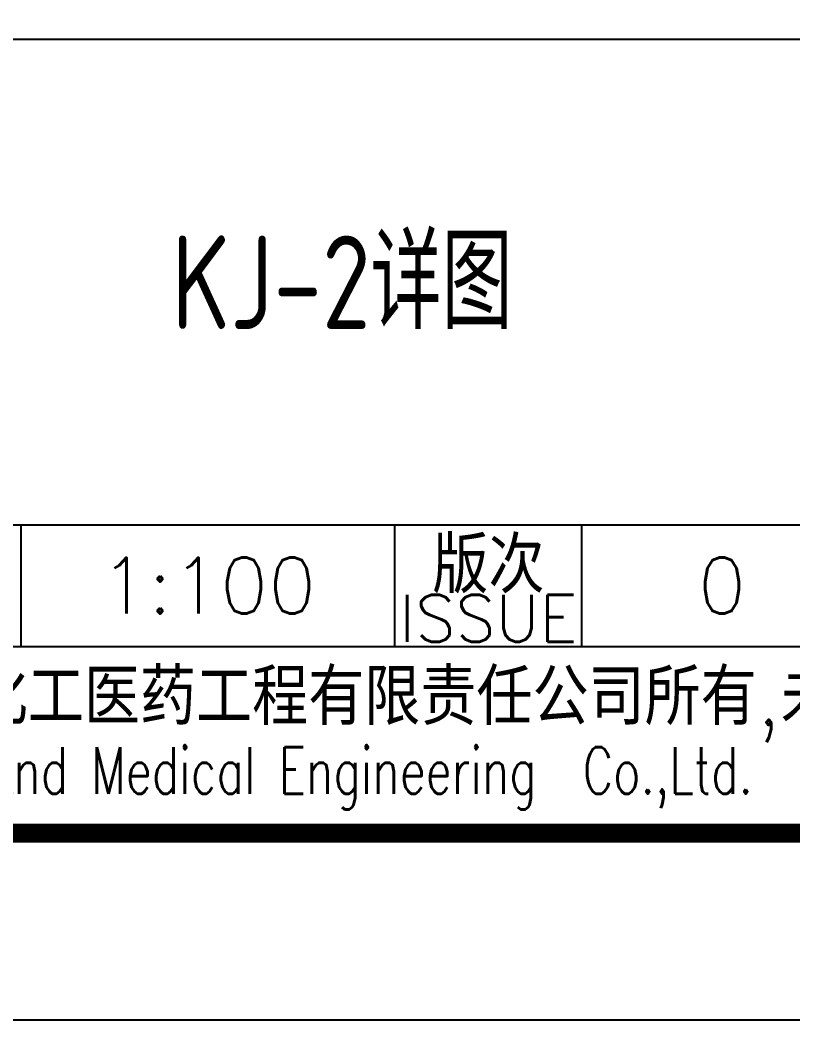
# Model space of a CAD drawing. Header units: millimetres. Extents: x 866309 to 879639, y 39442 to 44891.
# Drawn here: x 878225.6 to 878266.9, y 39448.6 to 39502.2 of the extents above; entities that cross this region are included whole.
import ezdxf
from ezdxf.enums import TextEntityAlignment as Align

# ---------------------------------------------------------------- set-up
doc = ezdxf.new("R2010")
doc.units = ezdxf.units.MM
doc.header["$LTSCALE"] = 1000
doc.header["$MEASUREMENT"] = 0
doc.layers.add('PUB_TEXT', color=7, linetype='Continuous')
doc.styles.add('ECEC_TQ', font='txt_l.shx', dxfattribs={"bigfont": 'hztxt_l.shx'})
doc.styles.add('TS', font='tssdeng.shx', dxfattribs={"width": 0.8, "height": 2.5, "bigfont": 'tssdchn.shx'})

msp = doc.modelspace()

# ---------------------------------------------------------------- linework, layer by layer
for p, q in [((878160.624, 39501.127), (878270.624, 39501.127)), ((878215.624, 39475.127), (878340.624, 39475.127)), ((878225.624, 39468.627), (878225.624, 39475.127)), ((878245.624, 39468.627), (878245.624, 39475.127)), ((878255.624, 39468.627), (878255.624, 39475.127)), ((878160.624, 39468.627), (878340.624, 39468.627)), ((878160.624, 39458.627), (878340.624, 39458.627)), ((878350.624, 39448.627), (877299.374, 39448.627))]:
    msp.add_line(p, q)
at = {"color": 0, "const_width": 1}
msp.add_lwpolyline([(878340.624, 39458.627), (877324.374, 39458.627), (877324.374, 40032.627), (878340.624, 40032.627)], close=True, dxfattribs=at)

# ---------------------------------------------------------------- texts
at = {"style": 'ECEC_TQ'}
for s, height, p in [('版次', 3, (878250.624, 39473.127)), ('ISSUE', 2.5, (878250.624, 39470.127)), ('本文件专有权属安徽华东化工医药工程有限责任公司所有,未经许可不得复制或转让给第三方', 3, (878250.624, 39465.627))]:
    msp.add_text(s, height=height, dxfattribs=at).set_placement(p, align=Align.MIDDLE)
at = {"style": 'ECEC_TQ', "width": 0.72}
msp.add_text('The proprietary right of this document belongs to Anhui Huadong Chemical And Medical Engineering  Co.,Ltd.  and any replication or transfer to the 3rd. side is forbidden without its permission. ', height=2.5, dxfattribs=at).set_placement((878250.624, 39461.627), align=Align.MIDDLE)
at = {"style": 'ECEC_TQ'}
for tag, text, p in [('1:100', '1:100', (878235.624, 39471.877)), ('0', '0', (878263.124, 39471.877))]:
    msp.add_attdef(tag, text=text, height=3, dxfattribs=at).set_placement(p, align=Align.MIDDLE)
at = {"layer": 'PUB_TEXT', "style": 'TS', "width": 0.8}
msp.add_text('KJ-2详图', height=5, dxfattribs=at).set_placement((878242.79, 39488.381), align=Align.MIDDLE)

doc.saveas('drawing.dxf')
